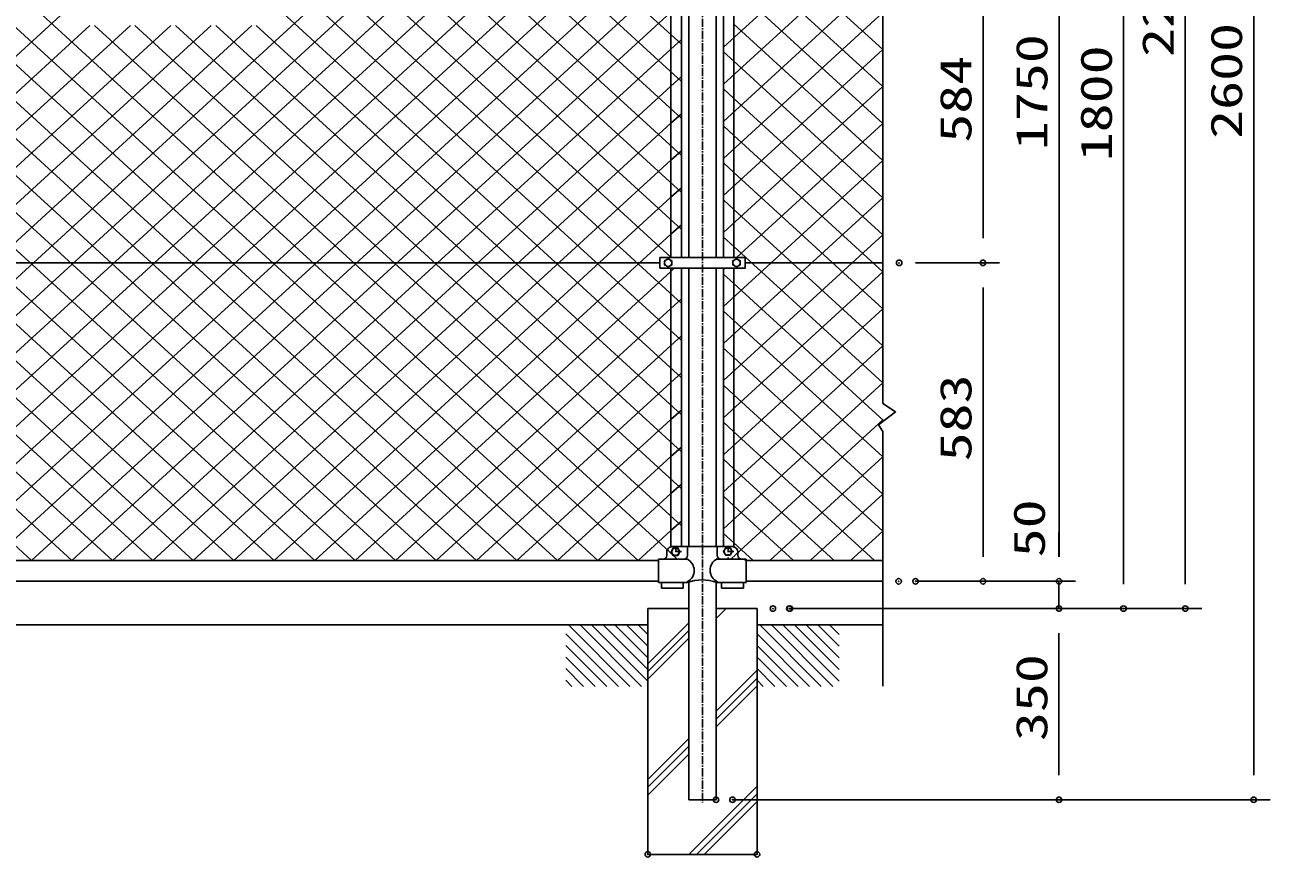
# Model space of a CAD drawing. Units: millimetres, scale not verified. Extents: x -4425 to 4425, y -3150 to 3150.
# Drawn here: x -2513 to -235, y -945 to 578 of the extents above; entities that cross this region are included whole.
import ezdxf
from ezdxf.enums import TextEntityAlignment as Align

# ---------------------------------------------------------------- set-up
doc = ezdxf.new("R2010")
doc.units = ezdxf.units.MM
doc.header["$LTSCALE"] = 20
doc.header["$PDMODE"] = 32
doc.header["$PDSIZE"] = 10
doc.linetypes.add('USER1', pattern=[1.125, 0.75, -0.125, 0.125, -0.125])
doc.linetypes.add('USER2', pattern=[1.01, 0.5, -0.25, 0.01, -0.25])
for name, color, linetype, lineweight in [('0-1_2', 7, 'Continuous', 25), ('0-2_1', 7, 'Continuous', 25), ('0-3_13', 7, 'Continuous', 25), ('0-4_11', 7, 'Continuous', 25), ('0-6_10', 4, 'Continuous', 25), ('0-7_EXTCNT-L', 1, 'Continuous', 25), ('0-8_0', 1, 'Continuous', 25)]:
    doc.layers.add(name, color=color, linetype=linetype, lineweight=lineweight)
doc.layers.add('0-9_DEFPOINTS', color=7, linetype='Continuous')
doc.styles.add('ＭＳ ゴシック', font='')
doc.styles.get('ＭＳ ゴシック').set_extended_font_data('MS Gothic')

msp = doc.modelspace()

# ---------------------------------------------------------------- linework, layer by layer
at = {"layer": '0-1_2', "color": 2}
for points in [[(-1314.71, -386.18), (-1318.71, -379.25), (-1326.71, -379.25), (-1330.71, -386.18), (-1326.71, -393.1), (-1318.71, -393.1)], [(-1218.74, -385.73), (-1222.74, -378.8), (-1230.74, -378.8), (-1234.74, -385.73), (-1230.74, -392.66), (-1222.74, -392.66)]]:
    msp.add_lwpolyline(points, close=True, dxfattribs=at)
for centre in [(-1322.71, -386.18), (-1226.74, -385.73)]:
    msp.add_circle(centre, 6.93, dxfattribs=at)
at = {"layer": '0-2_1', "color": 4}
for p, q in [((-3212.6, 1267.22), (-1390.74, -402.21)), ((-2181.49, 1271.85), (-1312.02, 475.14)), ((-2107.48, 1271.85), (-1312.02, 542.96)), ((-3093.01, -402.21), (-1331.02, 1212.36)), ((-1464.75, -402.21), (-3216.1, 1202.61)), ((-3019, -402.21), (-1331.02, 1144.54)), ((-3216.1, 1134.79), (-1538.76, -402.21)), ((-2084.73, 1115.38), (-1312.02, 407.32)), ((-2944.99, -402.21), (-1331.02, 1076.72)), ((-3216.1, 1066.97), (-1612.77, -402.21)), ((-2093.85, 1055.91), (-1312.02, 339.5)), ((-2870.98, -402.21), (-1331.02, 1008.9)), ((-3216.1, 999.15), (-1686.78, -402.21)), ((-2073.39, 969.34), (-1312.02, 271.68)), ((-943.51, 961.54), (-943.51, -114.54)), ((-2796.96, -402.21), (-1331.02, 941.08)), ((-3216.1, 931.33), (-1760.8, -402.21)), ((-2073.39, 901.52), (-1312.02, 203.86)), ((-2722.95, -402.21), (-1331.02, 873.26)), ((-3216.1, 863.51), (-1834.81, -402.21)), ((-2164.22, 849.12), (-1312.02, 68.22)), ((-2097.49, 855.79), (-1330.33, 152.81)), ((-3235.1, 813.1), (-1908.82, -402.21)), ((-2648.94, -402.21), (-1331.02, 805.44)), ((-1235.03, 537.54), (-943.51, 804.66)), ((-1216.03, 783.09), (-943.51, 533.38)), ((-1235.03, 469.72), (-943.51, 736.84)), ((-3204.05, 716.83), (-1982.83, -402.21)), ((-2574.93, -402.21), (-1351.52, 718.84)), ((-1217.73, 716.84), (-943.51, 465.56)), ((-2500.92, -402.21), (-1331.02, 669.8)), ((-2047.96, 674.76), (-1312.02, 0.4)), ((-1235.03, 401.9), (-943.51, 669.02)), ((-3216.1, 660.05), (-2056.85, -402.21)), ((-1216.03, 647.45), (-943.51, 397.74)), ((-3235.1, -125.49), (-2403.46, 636.57)), ((-2426.9, -402.21), (-1331.02, 601.98)), ((-2047.96, 606.94), (-1312.02, -67.42)), ((-1235.03, 334.08), (-943.51, 601.2)), ((-3235.1, -328.95), (-2246.04, 577.36)), ((-3235.1, -261.13), (-2320.05, 577.36)), ((-3235.1, -193.31), (-2394.07, 577.36)), ((-3235.1, -396.77), (-2172.03, 577.36)), ((-3216.1, 592.23), (-2130.86, -402.21)), ((-3167.02, -402.21), (-2098.02, 577.36)), ((-2385.73, 577.36), (-1334.53, -385.89)), ((-2311.72, 577.36), (-1312.02, -338.69)), ((-2237.71, 577.36), (-1312.02, -270.87)), ((-2163.7, 577.36), (-1312.02, -203.05)), ((-2089.68, 577.36), (-1312.02, -135.24)), ((-1216.03, 579.63), (-943.51, 329.92)), ((-3216.1, 524.41), (-2204.87, -402.21)), ((-2352.89, -402.21), (-1331.02, 534.17)), ((-1235.03, 266.26), (-943.51, 533.38)), ((-1216.03, 511.81), (-943.51, 262.1)), ((-3216.1, 456.59), (-2278.88, -402.21)), ((-2278.88, -402.21), (-1331.02, 466.35)), ((-1235.03, 198.44), (-943.51, 465.56)), ((-1216.03, 443.99), (-943.51, 194.28)), ((-3216.1, 388.77), (-2352.89, -402.21)), ((-2204.87, -402.21), (-1331.02, 398.53)), ((-1210.81, 152.81), (-943.51, 397.74)), ((-1216.03, 376.17), (-943.51, 126.46)), ((-3216.1, 320.96), (-2426.91, -402.21)), ((-2130.86, -402.21), (-1331.02, 330.71)), ((-1235.03, 62.8), (-943.51, 329.92)), ((-1216.03, 308.35), (-943.51, 58.64)), ((-3216.1, 253.14), (-2500.92, -402.21)), ((-2056.84, -402.21), (-1331.02, 262.89)), ((-1235.03, -5.02), (-943.51, 262.1)), ((-1216.03, 240.54), (-943.51, -9.17)), ((-1982.83, -402.21), (-1331.02, 195.07)), ((-1235.03, -72.84), (-943.51, 194.28)), ((-1216.03, 172.72), (-943.51, -76.99)), ((-1908.82, -402.21), (-1331.02, 127.25)), ((-1235.03, 130.62), (-1232.63, 132.81)), ((-1235.03, -140.66), (-943.51, 126.46)), ((-1216.03, 104.9), (-941.55, -146.62)), ((-1834.81, -402.21), (-1331.02, 59.43)), ((-1235.03, -208.48), (-943.51, 58.64)), ((-1216.03, 37.08), (-943.51, -212.63)), ((-1760.8, -402.21), (-1331.02, -8.39)), ((-1235.03, -276.3), (-943.51, -9.17)), ((-1216.03, -30.74), (-943.51, -280.45)), ((-1686.79, -402.21), (-1331.02, -76.21)), ((-1235.03, -344.12), (-943.51, -76.99)), ((-1216.03, -98.56), (-943.51, -348.27)), ((-1612.77, -402.21), (-1331.02, -144.03)), ((-1212.53, -391.32), (-943.51, -144.81)), ((-1216.03, -166.38), (-958.67, -402.21)), ((-943.51, -165.85), (-943.51, -632.46)), ((-1538.76, -402.21), (-1331.02, -211.85)), ((-1150.4, -402.21), (-943.51, -212.63)), ((-1216.03, -234.2), (-1032.68, -402.21)), ((-1464.75, -402.21), (-1331.02, -279.67)), ((-1076.38, -402.21), (-943.51, -280.45)), ((-1216.03, -302.02), (-1106.69, -402.21)), ((-1390.74, -402.21), (-1331.02, -347.49)), ((-1002.37, -402.21), (-943.51, -348.27)), ((-1216.03, -369.84), (-1180.7, -402.21)), ((-1248.48, -508.51), (-1230.18, -490.21)), ((-1518.55, -520.21), (-1406.05, -632.71)), ((-1497.34, -520.21), (-1384.84, -632.71)), ((-1476.13, -520.21), (-1373.53, -622.81)), ((-1454.91, -520.21), (-1373.53, -601.59)), ((-1433.7, -520.21), (-1373.53, -580.38)), ((-1412.49, -520.21), (-1373.53, -559.16)), ((-1391.27, -520.21), (-1373.53, -537.95)), ((-1373.48, -591.09), (-1298.48, -516.08)), ((-1168.54, -520.21), (-1056.04, -632.71)), ((-1147.33, -520.21), (-1034.82, -632.71)), ((-1126.11, -520.21), (-1023.52, -622.81)), ((-1104.9, -520.21), (-1023.52, -601.59)), ((-1083.69, -520.21), (-1023.52, -580.38)), ((-1062.47, -520.21), (-1023.52, -559.16)), ((-1041.26, -520.21), (-1023.52, -537.95)), ((-1523.54, -536.44), (-1427.26, -632.71)), ((-1373.48, -605.23), (-1298.48, -530.23)), ((-1373.48, -619.37), (-1298.48, -544.37)), ((-1173.52, -536.44), (-1077.25, -632.71)), ((-1523.54, -557.66), (-1448.48, -632.71)), ((-1173.52, -557.66), (-1098.47, -632.71)), ((-1523.54, -578.87), (-1469.69, -632.71)), ((-1173.52, -578.87), (-1119.68, -632.71)), ((-1523.54, -600.08), (-1490.91, -632.71)), ((-1248.48, -678.22), (-1173.48, -603.22)), ((-1173.52, -600.08), (-1140.89, -632.71)), ((-1523.54, -621.3), (-1512.12, -632.71)), ((-1248.48, -692.37), (-1173.48, -617.36)), ((-1248.48, -706.51), (-1173.48, -631.51)), ((-1173.52, -621.3), (-1162.11, -632.71)), ((-1373.48, -803.23), (-1298.48, -728.22)), ((-1373.48, -817.37), (-1298.48, -742.37)), ((-1373.48, -831.51), (-1298.48, -756.51)), ((-1298.34, -940.22), (-1173.48, -815.36)), ((-1284.2, -940.22), (-1173.48, -829.5)), ((-1270.06, -940.22), (-1173.48, -843.65))]:
    msp.add_line(p, q, dxfattribs=at)
at = {"layer": '0-2_1'}
for p, q in [((-1298.53, 716.84), (-1298.53, 152.81)), ((-1248.53, 716.84), (-1248.52, 152.81)), ((-1331.02, 534.17), (-1312.02, 551.58)), ((-1235.03, 529.22), (-1216.03, 511.81)), ((-1331.02, 466.35), (-1312.02, 483.76)), ((-1235.03, 461.4), (-1216.03, 443.99)), ((-1331.02, 398.53), (-1312.02, 415.94)), ((-1235.03, 393.59), (-1216.03, 376.17)), ((-1331.02, 330.71), (-1312.02, 348.12)), ((-1235.03, 325.77), (-1216.03, 308.35)), ((-1331.02, 262.89), (-1312.02, 280.3)), ((-1235.03, 257.95), (-1216.03, 240.54)), ((-1331.02, 195.07), (-1312.02, 212.48)), ((-1235.03, 190.13), (-1216.03, 172.72)), ((-1351.52, 142.81), (-3195.6, 142.81)), ((-943.52, 142.81), (-1195.53, 142.81)), ((-1331.02, 127.25), (-1324.95, 132.81)), ((-1298.53, 132.81), (-1298.53, -376.7)), ((-1248.52, 132.81), (-1248.52, -376.7)), ((-1235.03, 122.31), (-1216.03, 104.9)), ((-1331.02, 59.43), (-1312.02, 76.84)), ((-1235.03, 54.49), (-1216.03, 37.08)), ((-1331.02, -8.39), (-1312.02, 9.02)), ((-1235.03, -13.33), (-1216.03, -30.74)), ((-1331.02, -76.21), (-1312.02, -58.8)), ((-1235.03, -81.15), (-1216.03, -98.56)), ((-1331.02, -144.03), (-1312.02, -126.62)), ((-1235.03, -148.97), (-1216.03, -166.38)), ((-1331.02, -211.85), (-1312.02, -194.44)), ((-1235.03, -216.79), (-1216.03, -234.2)), ((-1331.02, -279.67), (-1312.02, -262.26)), ((-1235.03, -284.61), (-1216.03, -302.02)), ((-1331.02, -347.49), (-1312.02, -330.08)), ((-1235.03, -352.43), (-1216.03, -369.84)), ((-1338.53, -386.7), (-1338.53, -392.71)), ((-1334.53, -385.89), (-1319.45, -399.71)), ((-1218.53, -376.7), (-1328.53, -376.7)), ((-1300.83, -376.7), (-1300.83, -392.71)), ((-1246.22, -376.7), (-1246.22, -392.71)), ((-1208.52, -386.7), (-1208.52, -392.71)), ((-3193.59, -402.21), (-1353.53, -402.21)), ((-1353.53, -399.71), (-1353.53, -442.71)), ((-1221.68, -399.71), (-1212.53, -391.32)), ((-1193.52, -399.71), (-1193.52, -442.71)), ((-1193.52, -402.21), (-943.51, -402.21)), ((-3193.59, -440.21), (-1353.53, -440.21)), ((-1348.53, -442.71), (-1348.53, -452.71)), ((-1308.53, -452.71), (-1348.53, -452.71)), ((-1308.53, -442.71), (-1308.53, -452.71)), ((-1298.53, -442.71), (-1298.53, -840.22)), ((-1248.53, -442.71), (-1248.53, -840.22)), ((-1238.53, -442.71), (-1238.53, -452.71)), ((-1198.52, -452.71), (-1238.53, -452.71)), ((-1198.52, -442.71), (-1198.52, -452.71)), ((-1193.52, -440.21), (-943.51, -440.21)), ((-1373.48, -490.21), (-1298.48, -490.21)), ((-1373.48, -940.23), (-1373.48, -490.21)), ((-1248.48, -490.21), (-1173.48, -490.21)), ((-1173.48, -940.23), (-1173.48, -490.21)), ((-1298.53, -840.22), (-1248.53, -840.22)), ((-1373.48, -940.22), (-1173.48, -940.23))]:
    msp.add_line(p, q, dxfattribs=at)
at = {"layer": '0-2_1', "color": 4, "linetype": 'USER2'}
for p, q in [((-1312.02, -385.7), (-1328.53, -385.7)), ((-1322.26, -376.18), (-1322.26, -396.18)), ((-1216.05, -385.7), (-1235.03, -385.7)), ((-1226.52, -376.7), (-1226.52, -399.71))]:
    msp.add_line(p, q, dxfattribs=at)
at = {"layer": '0-2_1', "color": 2}
msp.add_line((-1195.53, -402.21), (-1195.53, -399.71), dxfattribs=at)
at = {"layer": '0-2_1'}
for centre, radius, start, end in [((-1328.53, -386.7), 10, 90, 180.0013), ((-1218.53, -386.7), 10, 0, 90), ((-1345.53, -392.71), 7, 270, 0), ((-1307.83, -392.71), 7, 270, 0), ((-1312.02, -420.52), 23.48, 297.61005, 63.3725), ((-1235.81, -420.1), 23.57, 117.56357, 244.27015), ((-1239.22, -392.71), 7, 180.00188, 270), ((-1201.52, -392.71), 7, 180, 270), ((-1274.14, -516.52), 78.77, 69.56391, 110.43609)]:
    msp.add_arc(centre, radius, start, end, dxfattribs=at)
at = {"layer": '0-3_13'}
for p, q in [((-1331.02, 716.84), (-1331.02, 152.81)), ((-1312.02, 716.84), (-1312.02, 152.81)), ((-1235.03, 716.84), (-1235.03, 152.81)), ((-1216.03, 716.84), (-1216.04, 152.81)), ((-1195.53, 152.81), (-1351.52, 152.81)), ((-1351.52, 152.81), (-1351.52, 132.81)), ((-1195.53, 152.81), (-1195.53, 132.81)), ((-1195.53, 132.81), (-1351.52, 132.81)), ((-1331.02, 132.81), (-1331.02, -376.7)), ((-1312.02, 132.81), (-1312.02, -376.7)), ((-1235.03, 132.81), (-1235.03, -376.7)), ((-1216.04, 132.81), (-1216.05, -376.7)), ((-1301.14, -399.71), (-1353.53, -399.71)), ((-1193.52, -399.71), (-1247.61, -399.71)), ((-1301.65, -442.71), (-1353.53, -442.71)), ((-1193.52, -442.71), (-1246.64, -442.71)), ((-1195.53, -442.71), (-1239.53, -442.71))]:
    msp.add_line(p, q, dxfattribs=at)
for points in [[(-1336.02, 150.32), (-1342.52, 146.57), (-1342.52, 139.06), (-1336.02, 135.31), (-1329.53, 139.06), (-1329.53, 146.57)], [(-1211.03, 150.32), (-1217.53, 146.57), (-1217.53, 139.06), (-1211.03, 135.31), (-1204.53, 139.06), (-1204.53, 146.57)]]:
    msp.add_lwpolyline(points, close=True, dxfattribs=at)
for centre in [(-1336.02, 142.81), (-1211.03, 142.81)]:
    msp.add_circle(centre, 6.5, dxfattribs=at)
at = {"layer": '0-4_11'}
for p, q in [((-3173.55, -520.21), (-1373.48, -520.21)), ((-1173.48, -520.21), (-943.51, -520.21))]:
    msp.add_line(p, q, dxfattribs=at)
at = {"layer": '0-6_10', "color": 2, "linetype": 'USER1'}
msp.add_line((-1273.53, 1759.87), (-1273.53, -845.89), dxfattribs=at)
at = {"layer": '0-7_EXTCNT-L', "color": 4}
msp.add_lwpolyline([(-943.51, -114.54), (-920.21, -130.03), (-951.1, -154.05), (-943.51, -165.85)], dxfattribs=at)
at = {"layer": '0-8_0', "color": 2}
for p, q in [((-264.9, 1714.87), (-264.9, -795.22)), ((-390.09, 1664.87), (-390.09, -445.21)), ((-621.09, 1264.86), (-621.09, -395.21)), ((-503.09, 1264.86), (-503.09, -445.21)), ((-760.09, 681.83), (-760.09, 187.81)), ((-760.09, 97.81), (-760.09, -395.21)), ((-621.18, -395.21), (-621.18, -350.21)), ((-621.18, -440.21), (-621.18, -490.21)), ((-621.18, -535.21), (-621.18, -580.21)), ((-621.18, -535.21), (-621.18, -795.22))]:
    msp.add_line(p, q, dxfattribs=at)
at = {"layer": '0-8_0'}
for p, q in [((-883.52, 142.81), (-730.09, 142.81)), ((-883.52, 142.81), (-730.09, 142.81)), ((-884.51, -440.21), (-591.18, -440.21)), ((-853.51, -440.21), (-730.09, -440.21)), ((-853.51, -440.21), (-591.09, -440.21)), ((-1114.52, -490.21), (-591.18, -490.21)), ((-1084.52, -490.21), (-591.18, -490.21)), ((-1083.52, -490.21), (-473.09, -490.21)), ((-1083.52, -490.21), (-360.09, -490.21)), ((-1218.53, -840.22), (-591.18, -840.22)), ((-1188.53, -840.22), (-234.9, -840.22))]:
    msp.add_line(p, q, dxfattribs=at)
at = {"layer": '0-9_DEFPOINTS'}
for p in [(-913.52, 142.81), (-760.09, 142.81), (-914.51, -440.21), (-883.51, -440.21), (-760.09, -440.21), (-621.09, -440.21), (-1144.52, -490.21), (-1114.52, -490.21), (-1113.52, -490.21), (-621.18, -490.21), (-503.09, -490.21), (-390.09, -490.21), (-1248.53, -840.22), (-1218.53, -840.22), (-621.18, -840.22), (-264.9, -840.22), (-1373.48, -940.23), (-1173.48, -940.23)]:
    msp.add_point(p, dxfattribs=at)

# ---------------------------------------------------------------- texts
at = {"layer": '0-8_0', "color": 3, "style": 'ＭＳ ゴシック', "width": 1.35}
for s, p in [('2200', (-393.98, 519.83)), ('2600', (-268.8, 369.83)), ('1750', (-624.98, 349.32)), ('1800', (-506.98, 328.82)), ('584', (-763.98, 362.82)), ('583', (-763.98, -220.7)), ('50', (-629.61, -396.28)), ('350', (-625.08, -732.71))]:
    msp.add_text(s, height=57.77, rotation=90, dxfattribs=at).set_placement(p, align=Align.BOTTOM_LEFT)

doc.saveas('drawing.dxf')
